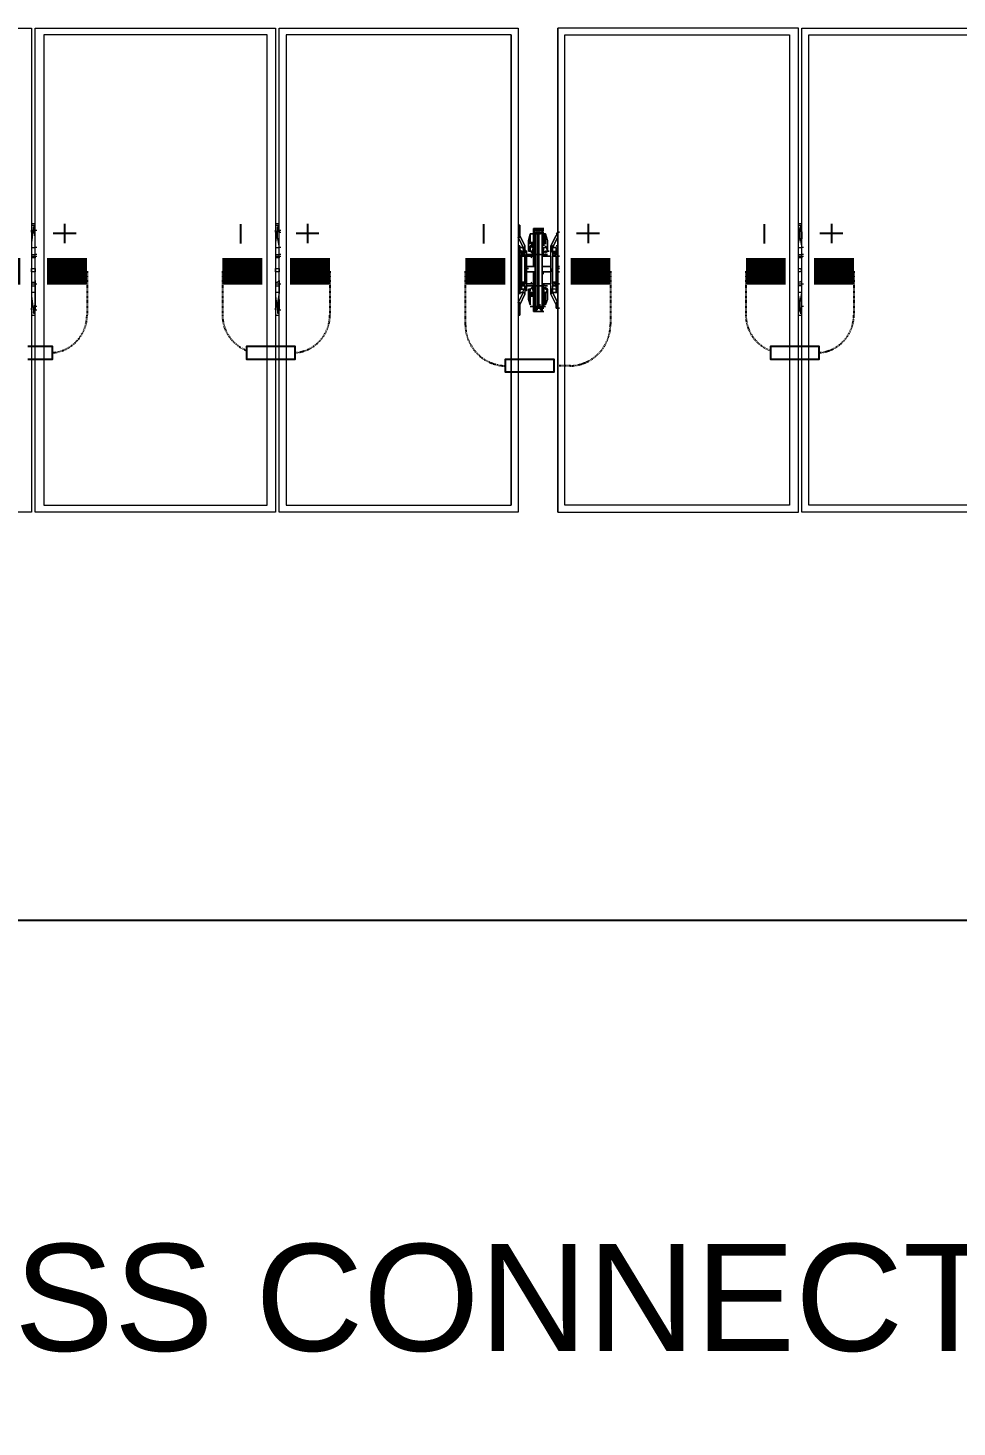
# Model space of a CAD drawing. Header units: feet. Extents: x -13743 to 68376, y -48 to 67763.
# Drawn here: x 5184.1 to 5357.7, y 9190 to 9451.6 of the extents above; entities that cross this region are included whole.
import ezdxf
from ezdxf import colors
from ezdxf.entities.mleader import LeaderData, LeaderLine
from ezdxf.lldxf.tags import DXFTag
from ezdxf.math import Vec2, Vec3

# ---------------------------------------------------------------- set-up
doc = ezdxf.new("R2010")
doc.units = ezdxf.units.FT
doc.header["$MEASUREMENT"] = 0
doc.linetypes.add('HIDDEN', pattern=[0.375, 0.25, -0.125])
for name, color, linetype in [('E-DC HARNESS-NEG', 170, 'DC HARNESS CABLE'), ('E-HARN-COMP', 8, 'Continuous'), ('E-TRNK-CABL-NEG', 6, 'HIDDEN'), ('E-TRUNK-CABLE-POS', 6, 'HIDDEN'), ('G-ANNO-TEXT', 1, 'Continuous'), ('Polarity-Text', 7, 'Continuous')]:
    doc.layers.add(name, color=color, linetype=linetype)
doc.styles.add('NEI-A', font='arial.ttf')
doc.styles.get("Standard").update_dxf_attribs({"font": 'arial.ttf'})
tags = doc.linetypes.add('DC HARNESS CABLE', pattern='A,0.5,-0.2,["DH",Standard,S=0.1,R=0,X=-0.1,Y=-0.05],-0.2', length=0.9).pattern_tags.tags
tags[6] = DXFTag(74, 10)

# ---------------------------------------------------------------- blocks, each defined once
blk = doc.blocks.new('A$C4742fff2')
at = {"lineweight": 5}
for points in [[(14.9311, 0.4666), (15.161, 0.4666), (15.161, 0), (14.9311, 0)], [(15.1644, 0.4666), (15.396, 0.4666), (15.396, 0), (15.1644, 0)], [(15.3877, 0.46), (15.1727, 0.46), (15.1727, 0.0067), (15.3877, 0.0067)], [(15.6294, 0), (15.3994, 0), (15.3994, 0.4666), (15.6294, 0.4666)], [(15.6227, 0.46), (15.406, 0.46), (15.406, 0.0067), (15.6227, 0.0067)], [(15.6677, 0), (15.8994, 0), (15.8994, 0.4666), (15.6677, 0.4666)], [(15.6744, 0.0067), (15.6744, 0.46), (15.891, 0.46), (15.891, 0.0067)], [(15.9027, 0.4666), (16.1327, 0.4666), (16.1327, 0), (15.9027, 0)], [(15.9094, 0.0067), (15.9094, 0.46), (16.126, 0.46), (16.126, 0.0067)], [(15.631, 0.27), (15.631, 0.2683), (15.631, 0.27), (15.631, 0.2767), (15.6294, 0.2767), (15.631, 0.2767)], [(15.6444, 0.2717), (15.6444, 0.2617), (15.646, 0.2617), (15.6444, 0.2617), (15.6444, 0.24), (15.6444, 0.2383), (15.6444, 0.24), (15.6444, 0.2617)], [(15.6494, 0.2717), (15.651, 0.2717), (15.6494, 0.2717), (15.6494, 0.2683), (15.6494, 0.2483), (15.6494, 0.2683), (15.6477, 0.2683), (15.6477, 0.2717)], [(15.6527, 0.2617), (15.6527, 0.2717), (15.6527, 0.27), (15.6544, 0.27), (15.6527, 0.27), (15.6527, 0.2717), (15.651, 0.2717), (15.6527, 0.2717), (15.6544, 0.2717), (15.6527, 0.2717)], [(15.6527, 0.2717), (15.651, 0.2717)], [(15.666, 0.2683), (15.6677, 0.27), (15.6677, 0.2767), (15.6677, 0.27)], [(15.6377, 0.2517), (15.636, 0.2517), (15.636, 0.2533), (15.6344, 0.2533), (15.6344, 0.255), (15.636, 0.255), (15.636, 0.2567), (15.631, 0.2667), (15.636, 0.2567), (15.636, 0.255), (15.6344, 0.255), (15.631, 0.255), (15.631, 0.2533), (15.6327, 0.2517), (15.636, 0.2517), (15.6377, 0.2517), (15.6377, 0.215), (15.636, 0.215), (15.6377, 0.215), (15.6377, 0.2133), (15.636, 0.2133), (15.636, 0.2117), (15.6344, 0.2117), (15.636, 0.2117), (15.636, 0.21), (15.631, 0.2), (15.636, 0.21), (15.636, 0.2117), (15.6344, 0.2117), (15.631, 0.2117), (15.6344, 0.2117), (15.636, 0.2117), (15.6344, 0.2117), (15.6344, 0.2133), (15.636, 0.215), (15.6327, 0.215), (15.6327, 0.2167), (15.631, 0.2167), (15.631, 0.25), (15.6327, 0.25), (15.6327, 0.2517), (15.6327, 0.25), (15.631, 0.25), (15.631, 0.2167), (15.6327, 0.2167), (15.6327, 0.215), (15.636, 0.215), (15.6377, 0.215), (15.6377, 0.2133), (15.636, 0.2133), (15.636, 0.2117), (15.6344, 0.2117), (15.6344, 0.2133), (15.636, 0.215), (15.6377, 0.215), (15.6377, 0.2517), (15.636, 0.2517), (15.6377, 0.2517), (15.636, 0.2533), (15.636, 0.255), (15.636, 0.2567), (15.636, 0.255), (15.636, 0.2533)], [(15.6394, 0.2517), (15.641, 0.2517), (15.6427, 0.25), (15.641, 0.2517), (15.641, 0.2567), (15.6427, 0.2567), (15.6427, 0.255), (15.6444, 0.255), (15.6427, 0.25), (15.641, 0.2517), (15.6427, 0.25), (15.641, 0.2517), (15.6394, 0.2517), (15.6394, 0.2617), (15.641, 0.2683), (15.641, 0.26), (15.6444, 0.26), (15.6444, 0.2683), (15.641, 0.2683), (15.6444, 0.2683), (15.6444, 0.26), (15.641, 0.26), (15.641, 0.2683), (15.6394, 0.2617), (15.6394, 0.2517), (15.641, 0.2517), (15.641, 0.2533), (15.641, 0.2517), (15.6394, 0.2517), (15.6394, 0.2617)], [(15.641, 0.26), (15.641, 0.2583)], [(15.641, 0.2517), (15.6427, 0.2517), (15.6427, 0.25), (15.6444, 0.255), (15.6427, 0.255), (15.6427, 0.2567), (15.641, 0.2567)], [(15.6427, 0.26), (15.6427, 0.2567)], [(15.646, 0.2633), (15.6444, 0.2633)], [(15.6477, 0.2183), (15.6477, 0.2483), (15.646, 0.2483), (15.646, 0.2683), (15.6477, 0.2683), (15.6477, 0.2483), (15.6477, 0.2683), (15.646, 0.2683), (15.646, 0.2483), (15.6477, 0.2483), (15.6477, 0.2183), (15.646, 0.2183), (15.646, 0.2483), (15.646, 0.2183)], [(15.6494, 0.2683), (15.6494, 0.2483), (15.6527, 0.2483), (15.6527, 0.2683)], [(15.6494, 0.2683), (15.6494, 0.2483), (15.6527, 0.2483), (15.6527, 0.2683)], [(15.6544, 0.2633), (15.6527, 0.2633)], [(15.6544, 0.2367), (15.6527, 0.2367), (15.6544, 0.2367), (15.6527, 0.2367), (15.6544, 0.2367), (15.6527, 0.2367), (15.6527, 0.24), (15.6527, 0.2617), (15.6544, 0.2617), (15.6527, 0.2617), (15.6527, 0.24), (15.6527, 0.2367)], [(15.656, 0.2583), (15.656, 0.26), (15.6544, 0.26), (15.6544, 0.2567), (15.6544, 0.26), (15.656, 0.26), (15.656, 0.2683), (15.6544, 0.2683), (15.656, 0.2683), (15.656, 0.26)], [(15.656, 0.2567), (15.6577, 0.2517), (15.656, 0.2517), (15.6544, 0.25), (15.6544, 0.255), (15.656, 0.255)], [(15.656, 0.2567), (15.6577, 0.2517), (15.656, 0.2517), (15.6544, 0.25), (15.6544, 0.255), (15.656, 0.255)], [(15.656, 0.2683), (15.6577, 0.2617), (15.6577, 0.2517), (15.6577, 0.2533), (15.6577, 0.2517), (15.6577, 0.2617)], [(15.6577, 0.2517), (15.6577, 0.2617)], [(15.666, 0.2517), (15.666, 0.25), (15.6677, 0.25), (15.6677, 0.2167), (15.666, 0.2167), (15.666, 0.215), (15.6677, 0.215), (15.6677, 0.2167), (15.6677, 0.215), (15.6677, 0.2133), (15.6677, 0.215), (15.666, 0.215), (15.666, 0.2117), (15.6627, 0.2117), (15.661, 0.2117), (15.661, 0.21), (15.661, 0.2117), (15.661, 0.215), (15.6627, 0.215), (15.661, 0.215), (15.661, 0.2517), (15.6627, 0.2517), (15.661, 0.2517), (15.661, 0.255), (15.6627, 0.255), (15.666, 0.255), (15.6627, 0.255), (15.6627, 0.2567), (15.661, 0.2567), (15.666, 0.2667), (15.661, 0.2567), (15.6627, 0.2567), (15.6627, 0.255), (15.6644, 0.255), (15.6627, 0.255), (15.6627, 0.2517), (15.666, 0.2517), (15.666, 0.25), (15.6677, 0.25), (15.6677, 0.2517), (15.6677, 0.25), (15.6677, 0.2167), (15.666, 0.2167), (15.666, 0.215), (15.6627, 0.215), (15.661, 0.215), (15.661, 0.2517), (15.6627, 0.2517)], [(15.661, 0.255), (15.661, 0.2567), (15.661, 0.255), (15.661, 0.2517), (15.6627, 0.2517), (15.6627, 0.255)], [(15.631, 0.2517), (15.6327, 0.2517), (15.631, 0.2517), (15.6294, 0.2533), (15.631, 0.2517), (15.6327, 0.2517), (15.631, 0.2517), (15.631, 0.25)], [(15.631, 0.2467), (15.6294, 0.2467)], [(15.636, 0.2517), (15.6327, 0.2517), (15.631, 0.2533), (15.631, 0.255), (15.6344, 0.255), (15.6344, 0.2533), (15.636, 0.2533)], [(15.6344, 0.25), (15.6327, 0.25), (15.6327, 0.2483), (15.6327, 0.2467), (15.6344, 0.2467), (15.636, 0.2467), (15.636, 0.2483), (15.636, 0.25)], [(15.6344, 0.25), (15.6327, 0.2483), (15.6344, 0.2467), (15.636, 0.2483)], [(15.6327, 0.2483), (15.6344, 0.25), (15.6344, 0.2483), (15.6327, 0.2483), (15.6344, 0.25), (15.6344, 0.2483), (15.636, 0.2483), (15.6344, 0.2483), (15.636, 0.2483), (15.6344, 0.2483), (15.636, 0.2483), (15.6344, 0.2483), (15.636, 0.2483), (15.6344, 0.2483), (15.636, 0.2483), (15.6344, 0.2483), (15.636, 0.2483), (15.6344, 0.2483), (15.636, 0.2483), (15.6344, 0.2483), (15.636, 0.2483), (15.6344, 0.2483), (15.636, 0.2483), (15.6344, 0.2483), (15.636, 0.2483), (15.636, 0.2467), (15.6344, 0.2467), (15.6327, 0.2467), (15.6327, 0.2483), (15.6344, 0.2483), (15.636, 0.2483), (15.636, 0.2467), (15.6344, 0.2467), (15.6327, 0.2467)], [(15.6344, 0.25), (15.6327, 0.25), (15.6327, 0.2483), (15.6327, 0.2467), (15.6344, 0.2467), (15.636, 0.2467), (15.636, 0.2483), (15.636, 0.25)], [(15.6344, 0.25), (15.6327, 0.2483), (15.6344, 0.2467), (15.636, 0.2483)], [(15.6344, 0.255), (15.636, 0.255)], [(15.6344, 0.255), (15.636, 0.255)], [(15.6377, 0.2483), (15.641, 0.2483), (15.6377, 0.2483), (15.6444, 0.2483), (15.6427, 0.2483), (15.6444, 0.2483), (15.6427, 0.2483), (15.6444, 0.2483), (15.6427, 0.2483), (15.6444, 0.2483)], [(15.6444, 0.2467), (15.6377, 0.2467)], [(15.6427, 0.2517), (15.6427, 0.25), (15.6427, 0.2517), (15.641, 0.2517), (15.6427, 0.25)], [(15.641, 0.2467), (15.6427, 0.245)], [(15.6477, 0.1983), (15.6477, 0.2183), (15.6494, 0.2183), (15.6494, 0.2483), (15.6477, 0.2483), (15.6494, 0.2483), (15.6494, 0.2183), (15.6477, 0.2183), (15.6477, 0.1983), (15.646, 0.1983), (15.646, 0.2183), (15.646, 0.1983)], [(15.6544, 0.2483), (15.6527, 0.2483), (15.6527, 0.2183), (15.6494, 0.2183), (15.6494, 0.2483), (15.651, 0.2483), (15.6494, 0.2483), (15.6494, 0.2183), (15.6527, 0.2183), (15.6527, 0.2483), (15.6544, 0.2483), (15.656, 0.2483), (15.6577, 0.2483), (15.656, 0.2483)], [(15.6544, 0.2483), (15.6527, 0.2483)], [(15.661, 0.2467), (15.6527, 0.2467)], [(15.656, 0.2517), (15.6544, 0.25), (15.6544, 0.2517), (15.6544, 0.25), (15.656, 0.2517), (15.6544, 0.25)], [(15.6594, 0.2517), (15.6577, 0.2517), (15.656, 0.25), (15.6577, 0.2517)], [(15.6644, 0.2483), (15.6644, 0.25), (15.6627, 0.2483), (15.6627, 0.2467), (15.6644, 0.2467), (15.666, 0.2467), (15.666, 0.2483)], [(15.6644, 0.25), (15.6627, 0.2483), (15.6644, 0.2467), (15.666, 0.2483)], [(15.6644, 0.2467), (15.666, 0.2467), (15.666, 0.2483), (15.666, 0.25), (15.6644, 0.25), (15.6627, 0.25), (15.6627, 0.2483), (15.6627, 0.2467)], [(15.6644, 0.25), (15.6627, 0.2483), (15.6644, 0.2467), (15.666, 0.2483)], [(15.6644, 0.2467), (15.666, 0.2467), (15.666, 0.2483), (15.666, 0.25), (15.6644, 0.25), (15.6627, 0.25), (15.6627, 0.2483), (15.6627, 0.2467)], [(15.666, 0.2483), (15.6644, 0.2483)], [(15.666, 0.2483), (15.6644, 0.2483)], [(15.666, 0.2483), (15.6644, 0.2483), (15.666, 0.2483), (15.6644, 0.2483), (15.666, 0.2483), (15.6644, 0.2483), (15.666, 0.2483), (15.6644, 0.2483), (15.666, 0.2483), (15.6644, 0.2483), (15.666, 0.2483), (15.6677, 0.2483)], [(15.6677, 0.2533), (15.6677, 0.2517), (15.666, 0.2517), (15.666, 0.255), (15.666, 0.2517), (15.6677, 0.2517)], [(15.6694, 0.2467), (15.6677, 0.2467)], [(15.1627, 0.235), (15.1644, 0.235), (15.1644, 0.2317), (15.161, 0.2317), (15.161, 0.2333), (15.161, 0.235)], [(15.3977, 0.235), (15.3994, 0.235), (15.3994, 0.2317), (15.396, 0.2317), (15.396, 0.2333), (15.396, 0.235)], [(15.631, 0.2367), (15.6294, 0.2367)], [(15.631, 0.235), (15.6294, 0.235)], [(15.6294, 0.2317), (15.631, 0.2317)], [(15.6294, 0.2317), (15.631, 0.2317)], [(15.646, 0.2367), (15.6377, 0.2367), (15.646, 0.2367), (15.6444, 0.2367), (15.6444, 0.24), (15.6444, 0.2367), (15.646, 0.2367), (15.6444, 0.2367)], [(15.6377, 0.2317), (15.6377, 0.235), (15.6394, 0.235), (15.6377, 0.235)], [(15.6394, 0.2317), (15.6377, 0.2317), (15.646, 0.2317), (15.6377, 0.2317)], [(15.646, 0.2367), (15.6444, 0.2367), (15.6444, 0.24), (15.6444, 0.2367)], [(15.6444, 0.23), (15.646, 0.23), (15.6444, 0.23), (15.6444, 0.2317)], [(15.6444, 0.2267), (15.6444, 0.23)], [(15.6527, 0.24), (15.6527, 0.2383), (15.6527, 0.24), (15.6527, 0.2367), (15.661, 0.2367), (15.6527, 0.2367)], [(15.6527, 0.2317), (15.661, 0.2317), (15.661, 0.235), (15.661, 0.2317), (15.6527, 0.2317), (15.6527, 0.23), (15.6544, 0.23), (15.6527, 0.23), (15.6527, 0.2267), (15.6527, 0.23)], [(15.6527, 0.2317), (15.6527, 0.23), (15.6544, 0.23), (15.6527, 0.23)], [(15.6544, 0.23), (15.6527, 0.23), (15.6527, 0.2267), (15.6527, 0.23)], [(15.6694, 0.2367), (15.6677, 0.2367)], [(15.6694, 0.235), (15.6677, 0.235)], [(15.6694, 0.2317), (15.6677, 0.2317)], [(15.6694, 0.2317), (15.6677, 0.2317)], [(15.901, 0.235), (15.9027, 0.2333), (15.901, 0.2317), (15.8994, 0.2317), (15.8994, 0.2333), (15.8994, 0.235)], [(15.6294, 0.22), (15.631, 0.22)], [(15.631, 0.2167), (15.631, 0.215)], [(15.6344, 0.22), (15.6344, 0.2217), (15.6327, 0.22), (15.6344, 0.22), (15.636, 0.22), (15.6344, 0.22), (15.636, 0.22), (15.6344, 0.22), (15.636, 0.22), (15.6344, 0.22), (15.636, 0.22)], [(15.6344, 0.2217), (15.6327, 0.22), (15.6344, 0.2183), (15.636, 0.22)], [(15.6344, 0.2217), (15.6327, 0.2217), (15.6327, 0.22), (15.6327, 0.2183), (15.6344, 0.2183), (15.636, 0.2183), (15.636, 0.22), (15.636, 0.2217)], [(15.6344, 0.2217), (15.6327, 0.22), (15.6344, 0.2183), (15.636, 0.22)], [(15.6344, 0.2217), (15.6327, 0.2217), (15.6327, 0.22), (15.6327, 0.2183), (15.6344, 0.2183), (15.636, 0.2183), (15.636, 0.22), (15.636, 0.2217)], [(15.636, 0.22), (15.6344, 0.22)], [(15.636, 0.22), (15.6344, 0.22)], [(15.641, 0.22), (15.6377, 0.22), (15.6444, 0.22), (15.6377, 0.22), (15.641, 0.22), (15.6427, 0.2217)], [(15.6427, 0.2183), (15.6444, 0.2183), (15.6427, 0.2183), (15.6444, 0.2183), (15.6377, 0.2183), (15.6444, 0.2183)], [(15.6394, 0.215), (15.641, 0.215), (15.6427, 0.2167), (15.641, 0.215), (15.6427, 0.2167), (15.6427, 0.215), (15.6427, 0.2167), (15.641, 0.215), (15.6427, 0.2167), (15.641, 0.215), (15.6394, 0.215), (15.6394, 0.205)], [(15.641, 0.21), (15.641, 0.215), (15.6427, 0.2167), (15.6444, 0.2117), (15.641, 0.2117), (15.641, 0.21), (15.641, 0.215), (15.6427, 0.2167), (15.6444, 0.2117), (15.641, 0.2117), (15.641, 0.21), (15.641, 0.2083)], [(15.6444, 0.2183), (15.6427, 0.2183)], [(15.6444, 0.2267), (15.6444, 0.2283), (15.6444, 0.2267), (15.6444, 0.205), (15.646, 0.205), (15.6444, 0.205)], [(15.6527, 0.2183), (15.6527, 0.1983), (15.6494, 0.1983), (15.6494, 0.2183), (15.651, 0.2183), (15.6494, 0.2183), (15.6494, 0.2), (15.6494, 0.2183), (15.6494, 0.1983), (15.6527, 0.1983), (15.6527, 0.2183), (15.6544, 0.2183), (15.656, 0.2183), (15.6544, 0.2183), (15.6544, 0.22), (15.6527, 0.22), (15.661, 0.22), (15.6527, 0.22), (15.6544, 0.22), (15.6544, 0.2183)], [(15.6527, 0.2267), (15.6527, 0.205), (15.6544, 0.205), (15.6527, 0.205), (15.6527, 0.1967), (15.6527, 0.205), (15.6527, 0.2267), (15.6527, 0.2283)], [(15.6527, 0.2183), (15.6544, 0.2183)], [(15.6544, 0.2167), (15.656, 0.215), (15.6544, 0.2167), (15.6544, 0.215), (15.6544, 0.2167), (15.6544, 0.2117)], [(15.6577, 0.2183), (15.656, 0.2183)], [(15.656, 0.2167), (15.6577, 0.215), (15.6577, 0.205), (15.6577, 0.215), (15.656, 0.2167), (15.6577, 0.215)], [(15.6644, 0.2217), (15.6627, 0.22), (15.6644, 0.2183), (15.666, 0.22)], [(15.6644, 0.2183), (15.666, 0.2183), (15.666, 0.22), (15.666, 0.2217), (15.6644, 0.2217), (15.6627, 0.2217), (15.6627, 0.22), (15.6627, 0.2183)], [(15.6644, 0.2217), (15.6627, 0.22), (15.6644, 0.2183), (15.666, 0.22)], [(15.6644, 0.2183), (15.666, 0.2183), (15.666, 0.22), (15.666, 0.2217), (15.6644, 0.2217), (15.6627, 0.2217), (15.6627, 0.22), (15.6627, 0.2183)], [(15.666, 0.22), (15.6644, 0.22)], [(15.666, 0.22), (15.6644, 0.22)], [(15.6694, 0.22), (15.6677, 0.22)], [(15.6294, 0.2133), (15.631, 0.215), (15.6327, 0.215), (15.631, 0.2133), (15.631, 0.2117), (15.631, 0.2133), (15.6327, 0.215), (15.631, 0.215)], [(15.636, 0.2117), (15.636, 0.21)], [(15.641, 0.2), (15.641, 0.2083), (15.6444, 0.2083), (15.6444, 0.1983), (15.641, 0.1983), (15.6444, 0.1983), (15.6444, 0.2083), (15.641, 0.2083), (15.641, 0.2), (15.6394, 0.205), (15.6394, 0.215), (15.641, 0.215), (15.641, 0.2133), (15.641, 0.215), (15.6394, 0.215), (15.6394, 0.205)], [(15.6427, 0.2117), (15.6427, 0.2083)], [(15.651, 0.1967), (15.651, 0.195), (15.6527, 0.195), (15.6527, 0.1983), (15.6544, 0.1983), (15.6527, 0.1983), (15.6527, 0.195), (15.6527, 0.1967), (15.6527, 0.195), (15.6527, 0.1967), (15.6527, 0.195), (15.6527, 0.1933), (15.6527, 0.195), (15.651, 0.195), (15.651, 0.1967), (15.6494, 0.1967), (15.6477, 0.1967), (15.646, 0.1967), (15.6444, 0.1967), (15.6444, 0.195), (15.6444, 0.1967), (15.6444, 0.205), (15.6444, 0.1967), (15.6444, 0.195), (15.646, 0.1967), (15.646, 0.1983), (15.6444, 0.1983), (15.646, 0.1983), (15.646, 0.1967), (15.6444, 0.195), (15.6444, 0.1967), (15.646, 0.1967), (15.6477, 0.1967), (15.6494, 0.1967)], [(15.6444, 0.2033), (15.646, 0.2033)], [(15.6544, 0.2033), (15.6527, 0.2033)], [(15.656, 0.2), (15.6577, 0.205), (15.6577, 0.215), (15.6577, 0.2133), (15.6577, 0.215), (15.6577, 0.205), (15.656, 0.2), (15.656, 0.2083), (15.6544, 0.2083), (15.6544, 0.1983), (15.656, 0.1983), (15.6544, 0.1983), (15.6544, 0.2083), (15.656, 0.2083)], [(15.656, 0.21), (15.656, 0.2083), (15.656, 0.21), (15.656, 0.2117), (15.6544, 0.2117), (15.6544, 0.2083), (15.6544, 0.2117), (15.656, 0.2117)], [(15.6644, 0.2117), (15.6627, 0.2117), (15.661, 0.21), (15.666, 0.2), (15.661, 0.21), (15.6627, 0.2117), (15.666, 0.2117), (15.666, 0.215), (15.6627, 0.215), (15.6627, 0.2117)], [(15.6627, 0.2117), (15.6627, 0.215), (15.661, 0.215), (15.661, 0.2117)], [(15.6294, 0.19), (15.631, 0.19), (15.631, 0.1967), (15.631, 0.1983), (15.631, 0.1967), (15.631, 0.19)], [(15.6444, 0.195), (15.646, 0.195), (15.6444, 0.195), (15.6444, 0.1933)], [(15.646, 0.195), (15.6477, 0.195), (15.6477, 0.1967)], [(15.646, 0.195), (15.6477, 0.1967), (15.6494, 0.1967), (15.6477, 0.1967), (15.646, 0.1967), (15.646, 0.195), (15.6477, 0.195)], [(15.6544, 0.1933), (15.6527, 0.1933), (15.6527, 0.195), (15.6527, 0.1933), (15.6544, 0.1933), (15.6527, 0.1933), (15.646, 0.1933), (15.6527, 0.1933)], [(15.6494, 0.2), (15.6477, 0.2), (15.6494, 0.2), (15.6494, 0.1967), (15.6477, 0.1967), (15.6477, 0.1983), (15.6477, 0.1967), (15.6494, 0.1967), (15.6494, 0.2), (15.651, 0.2)], [(15.6494, 0.1967), (15.6477, 0.1967)], [(15.651, 0.1967), (15.651, 0.195)], [(15.6544, 0.1967), (15.6527, 0.1967)], [(15.6677, 0.1967), (15.666, 0.1967), (15.666, 0.1983), (15.666, 0.1967), (15.6677, 0.1967), (15.6677, 0.19)]]:
    blk.add_lwpolyline(points, close=True, dxfattribs=at)
for points in [[(15.6227, 0.46), (15.6227, 0.0067)], [(15.6294, 0.4666), (15.6294, 0)], [(15.6677, 0), (15.6677, 0.4666)], [(15.6744, 0.0067), (15.6744, 0.46)], [(15.161, 0.2783), (15.1644, 0.2783)], [(15.1644, 0.27), (15.1644, 0.2717), (15.1644, 0.2733), (15.1627, 0.2733), (15.1627, 0.275), (15.1644, 0.275)], [(15.166, 0.255), (15.1644, 0.255), (15.1644, 0.265), (15.1627, 0.275)], [(15.1627, 0.2733), (15.1627, 0.27)], [(15.396, 0.2783), (15.3994, 0.2783)], [(15.401, 0.255), (15.3994, 0.255), (15.3994, 0.2567), (15.3977, 0.265), (15.3977, 0.275), (15.3977, 0.2733), (15.3994, 0.2717), (15.3994, 0.27)], [(15.3977, 0.2733), (15.3977, 0.27)], [(15.6444, 0.2733), (15.6444, 0.2717), (15.646, 0.27), (15.646, 0.2683), (15.646, 0.27), (15.6444, 0.2717), (15.646, 0.2717), (15.6477, 0.2717), (15.646, 0.2717), (15.6444, 0.2717), (15.6444, 0.27), (15.646, 0.27), (15.6477, 0.27), (15.6494, 0.27), (15.651, 0.27), (15.6494, 0.27), (15.651, 0.27), (15.6494, 0.27), (15.6477, 0.27), (15.646, 0.27), (15.6444, 0.27), (15.6444, 0.2717), (15.6444, 0.2733), (15.646, 0.2733), (15.651, 0.2733), (15.6527, 0.2733), (15.651, 0.2717), (15.6527, 0.2717), (15.651, 0.2717), (15.6494, 0.2717), (15.6494, 0.2683), (15.651, 0.2683), (15.6494, 0.2683), (15.6494, 0.27), (15.6477, 0.27), (15.6494, 0.27), (15.651, 0.27), (15.6494, 0.27), (15.6494, 0.2683), (15.6477, 0.2683), (15.6477, 0.2717), (15.646, 0.2717), (15.6477, 0.2717), (15.6494, 0.2717), (15.651, 0.2717), (15.6527, 0.2733), (15.6544, 0.2733), (15.6527, 0.2733), (15.6544, 0.2733)], [(15.6544, 0.2733), (15.6527, 0.2733), (15.6527, 0.2717), (15.6527, 0.2733), (15.6527, 0.2683), (15.6544, 0.2683), (15.6544, 0.26), (15.6544, 0.2683), (15.6527, 0.2683), (15.6527, 0.2733), (15.651, 0.2733), (15.646, 0.2733), (15.6444, 0.2733), (15.646, 0.2733), (15.6444, 0.2733), (15.6444, 0.2717), (15.646, 0.2717), (15.6444, 0.2733), (15.646, 0.2733), (15.6444, 0.2733), (15.646, 0.2717), (15.6477, 0.2717), (15.646, 0.2717), (15.6477, 0.2717), (15.646, 0.2717), (15.6444, 0.2717), (15.6444, 0.2733)], [(15.646, 0.2717), (15.646, 0.2717)], [(15.646, 0.2717), (15.646, 0.2717)], [(15.651, 0.2717), (15.6527, 0.2717)], [(15.651, 0.2717), (15.6527, 0.2717)], [(15.666, 0.27), (15.666, 0.27)], [(15.666, 0.27), (15.666, 0.27)], [(15.8994, 0.2783), (15.9027, 0.2783)], [(15.8994, 0.2733), (15.8994, 0.27)], [(15.9044, 0.255), (15.9027, 0.255), (15.9027, 0.2567), (15.901, 0.265), (15.901, 0.275), (15.9027, 0.275), (15.901, 0.275), (15.901, 0.2717), (15.9027, 0.27)], [(15.631, 0.2667), (15.631, 0.2667)], [(15.631, 0.2667), (15.631, 0.2667)], [(15.641, 0.2617), (15.641, 0.2617)], [(15.641, 0.2617), (15.641, 0.2617)], [(15.6427, 0.2683), (15.6427, 0.2683)], [(15.6427, 0.2683), (15.6427, 0.2683)], [(15.656, 0.2617), (15.656, 0.2617)], [(15.656, 0.2617), (15.656, 0.2617)], [(15.666, 0.2667), (15.666, 0.2667)], [(15.666, 0.2667), (15.666, 0.2667)], [(15.161, 0.2483), (15.1644, 0.2483)], [(15.161, 0.2467), (15.1644, 0.2467), (15.166, 0.2467)], [(15.1644, 0.2467), (15.1644, 0.245), (15.161, 0.245)], [(15.166, 0.2483), (15.1644, 0.2483), (15.1644, 0.255)], [(15.396, 0.2483), (15.3994, 0.2483)], [(15.396, 0.2467), (15.3994, 0.2467), (15.401, 0.2467)], [(15.3994, 0.2467), (15.3994, 0.245), (15.396, 0.245)], [(15.401, 0.2483), (15.3994, 0.2483), (15.3994, 0.255)], [(15.6344, 0.2517), (15.6344, 0.2517)], [(15.6344, 0.2517), (15.6344, 0.2517)], [(15.6527, 0.2483), (15.6544, 0.2483)], [(15.6527, 0.2483), (15.6544, 0.2483)], [(15.661, 0.2517), (15.661, 0.2517)], [(15.661, 0.2517), (15.661, 0.2517)], [(15.6627, 0.2517), (15.6627, 0.2517)], [(15.6627, 0.2517), (15.6627, 0.2517)], [(15.6627, 0.2483), (15.6644, 0.25), (15.6644, 0.2483)], [(15.6627, 0.2483), (15.6627, 0.2467)], [(15.6644, 0.2467), (15.6627, 0.2467)], [(15.6644, 0.2483), (15.666, 0.2483)], [(15.6644, 0.2483), (15.666, 0.2483)], [(15.6644, 0.2483), (15.666, 0.2483)], [(15.6644, 0.2483), (15.666, 0.2483)], [(15.6644, 0.2467), (15.666, 0.2467), (15.666, 0.2483), (15.6644, 0.2483)], [(15.8994, 0.2483), (15.9027, 0.2483)], [(15.8994, 0.2467), (15.9027, 0.2467), (15.9044, 0.2467)], [(15.9027, 0.2467), (15.9027, 0.245), (15.8994, 0.245)], [(15.9044, 0.2483), (15.9027, 0.2483), (15.9027, 0.255)], [(15.6444, 0.2367), (15.646, 0.2367)], [(15.6444, 0.2367), (15.646, 0.2367)], [(15.6444, 0.23), (15.6444, 0.2317)], [(15.6444, 0.2317), (15.6444, 0.23)], [(15.6444, 0.23), (15.6444, 0.2267)], [(15.6444, 0.23), (15.6444, 0.2267)], [(15.6444, 0.23), (15.646, 0.23)], [(15.6444, 0.23), (15.646, 0.23)], [(15.6527, 0.2367), (15.6544, 0.2367)], [(15.6527, 0.2367), (15.6544, 0.2367)], [(15.6527, 0.2367), (15.6544, 0.2367)], [(15.6527, 0.2367), (15.6544, 0.2367)], [(15.161, 0.2233), (15.161, 0.2217), (15.1644, 0.2217), (15.1644, 0.2233), (15.1644, 0.22), (15.1644, 0.2183)], [(15.161, 0.22), (15.1644, 0.22), (15.166, 0.22)], [(15.161, 0.2183), (15.1644, 0.2183), (15.1644, 0.2117), (15.1644, 0.2017), (15.1627, 0.195), (15.1627, 0.1933), (15.1644, 0.1933)], [(15.396, 0.2233), (15.396, 0.2217), (15.3977, 0.2217), (15.3994, 0.2233), (15.3994, 0.22), (15.3994, 0.2183)], [(15.396, 0.22), (15.3994, 0.22), (15.401, 0.22)], [(15.396, 0.2183), (15.3994, 0.2183), (15.3994, 0.2117), (15.3977, 0.2017), (15.3977, 0.1933), (15.3994, 0.1933)], [(15.6327, 0.22), (15.6344, 0.2217), (15.6344, 0.22)], [(15.6327, 0.2183), (15.6327, 0.22)], [(15.6327, 0.2183), (15.6327, 0.22)], [(15.6327, 0.22), (15.6344, 0.22)], [(15.6344, 0.2183), (15.6327, 0.2183)], [(15.6344, 0.2183), (15.6327, 0.2183)], [(15.6344, 0.22), (15.636, 0.22)], [(15.6344, 0.22), (15.636, 0.22)], [(15.6344, 0.22), (15.636, 0.22)], [(15.6344, 0.22), (15.636, 0.22), (15.6344, 0.22)], [(15.6344, 0.2183), (15.636, 0.2183), (15.636, 0.22)], [(15.6344, 0.22), (15.636, 0.22), (15.6344, 0.22)], [(15.6344, 0.2183), (15.636, 0.2183), (15.636, 0.22)], [(15.6344, 0.22), (15.636, 0.22)], [(15.6544, 0.2167), (15.656, 0.2167), (15.656, 0.215), (15.6577, 0.215)], [(15.6544, 0.2167), (15.656, 0.2167), (15.656, 0.215), (15.6577, 0.215)], [(15.6644, 0.22), (15.6644, 0.2217), (15.6627, 0.22)], [(15.6644, 0.22), (15.6644, 0.2217), (15.6627, 0.22)], [(15.6627, 0.22), (15.6627, 0.2183), (15.6644, 0.2183)], [(15.6627, 0.22), (15.6627, 0.2183), (15.6644, 0.2183)], [(15.6644, 0.22), (15.666, 0.22)], [(15.6644, 0.22), (15.666, 0.22)], [(15.6644, 0.22), (15.666, 0.22)], [(15.6644, 0.22), (15.666, 0.22)], [(15.666, 0.22), (15.6644, 0.22)], [(15.666, 0.22), (15.666, 0.2183), (15.6644, 0.2183)], [(15.6644, 0.22), (15.666, 0.22)], [(15.6644, 0.22), (15.666, 0.22)], [(15.6644, 0.22), (15.666, 0.22)], [(15.6644, 0.22), (15.666, 0.22)], [(15.6644, 0.22), (15.666, 0.22)], [(15.6644, 0.22), (15.666, 0.22)], [(15.6644, 0.22), (15.666, 0.22)], [(15.6644, 0.22), (15.666, 0.22)], [(15.6644, 0.22), (15.666, 0.22)], [(15.666, 0.22), (15.6644, 0.22)], [(15.666, 0.22), (15.666, 0.2183), (15.6644, 0.2183)], [(15.6644, 0.22), (15.666, 0.22)], [(15.901, 0.1933), (15.901, 0.2017), (15.9027, 0.2117), (15.9027, 0.2183), (15.9027, 0.22), (15.9027, 0.2233), (15.901, 0.2217), (15.8994, 0.2217), (15.8994, 0.2233)], [(15.8994, 0.22), (15.9027, 0.22), (15.9044, 0.22)], [(15.9027, 0.2183), (15.8994, 0.2183)], [(15.6344, 0.215), (15.6344, 0.215)], [(15.6344, 0.215), (15.6344, 0.215)], [(15.636, 0.215), (15.636, 0.215)], [(15.636, 0.215), (15.636, 0.215)], [(15.641, 0.205), (15.641, 0.205)], [(15.641, 0.205), (15.641, 0.205)], [(15.656, 0.21), (15.6577, 0.215)], [(15.656, 0.21), (15.6577, 0.215)], [(15.656, 0.205), (15.656, 0.205)], [(15.656, 0.205), (15.656, 0.205)], [(15.661, 0.215), (15.661, 0.215)], [(15.661, 0.215), (15.661, 0.215)], [(15.6627, 0.215), (15.6627, 0.215)], [(15.6627, 0.215), (15.6627, 0.215)], [(15.161, 0.19), (15.1644, 0.19)], [(15.1627, 0.1917), (15.1627, 0.1933), (15.1644, 0.1933), (15.1644, 0.195), (15.1644, 0.1983)], [(15.1627, 0.1967), (15.1627, 0.1933), (15.1627, 0.1917), (15.1644, 0.1917)], [(15.396, 0.19), (15.3994, 0.19)], [(15.3994, 0.1983), (15.3994, 0.195), (15.3977, 0.1933), (15.3977, 0.1917), (15.3994, 0.1917)], [(15.3977, 0.1967), (15.3977, 0.1933), (15.3977, 0.1917)], [(15.631, 0.2), (15.631, 0.2)], [(15.631, 0.2), (15.631, 0.2)], [(15.6427, 0.2), (15.6427, 0.2)], [(15.6427, 0.2), (15.6427, 0.2)], [(15.646, 0.195), (15.6444, 0.195)], [(15.6444, 0.195), (15.6444, 0.1933)], [(15.6444, 0.195), (15.6444, 0.1933)], [(15.6444, 0.195), (15.6444, 0.1933)], [(15.646, 0.195), (15.6444, 0.195)], [(15.6444, 0.1933), (15.6444, 0.195)], [(15.6444, 0.1933), (15.646, 0.1933)], [(15.6444, 0.1933), (15.646, 0.1933)], [(15.6444, 0.1933), (15.646, 0.1933)], [(15.6444, 0.1933), (15.646, 0.1933)], [(15.6477, 0.1967), (15.6477, 0.195), (15.646, 0.195)], [(15.6477, 0.1967), (15.646, 0.1967), (15.646, 0.195)], [(15.646, 0.195), (15.6477, 0.195)], [(15.646, 0.195), (15.6477, 0.195)], [(15.6494, 0.1983), (15.6494, 0.1967), (15.651, 0.1967)], [(15.6494, 0.1983), (15.651, 0.1983)], [(15.6494, 0.1983), (15.6494, 0.1967), (15.651, 0.1967)], [(15.6494, 0.1983), (15.651, 0.1983)], [(15.651, 0.1967), (15.6494, 0.1967), (15.651, 0.1967)], [(15.651, 0.1967), (15.6494, 0.1967), (15.651, 0.1967)], [(15.651, 0.195), (15.651, 0.1967)], [(15.651, 0.195), (15.651, 0.1967)], [(15.651, 0.195), (15.6527, 0.195), (15.651, 0.195)], [(15.651, 0.195), (15.6527, 0.195), (15.651, 0.195)], [(15.6527, 0.1967), (15.6544, 0.1967)], [(15.6527, 0.1967), (15.6544, 0.1967)], [(15.6527, 0.1933), (15.6527, 0.195)], [(15.6527, 0.1933), (15.6527, 0.195)], [(15.666, 0.2), (15.666, 0.2)], [(15.666, 0.2), (15.666, 0.2)], [(15.666, 0.1967), (15.666, 0.1967)], [(15.666, 0.1967), (15.666, 0.1967)], [(15.8994, 0.1967), (15.8994, 0.1933)], [(15.8994, 0.19), (15.9027, 0.19)], [(15.9027, 0.1983), (15.901, 0.195), (15.901, 0.1917), (15.9027, 0.1917)], [(15.9027, 0.1933), (15.901, 0.1933), (15.901, 0.1917)]]:
    blk.add_lwpolyline(points, dxfattribs=at)
at = {"color": 8, "lineweight": 5, "true_color": 0x808080}
for points in [[(15.161, 0.2767), (15.1644, 0.2767)], [(15.1644, 0.2733), (15.1644, 0.275), (15.1627, 0.275), (15.161, 0.26)], [(15.161, 0.2717), (15.161, 0.27), (15.161, 0.2717), (15.1627, 0.2717)], [(15.1627, 0.2733), (15.1627, 0.2733)], [(15.1644, 0.2633), (15.1644, 0.2717), (15.166, 0.2717)], [(15.1644, 0.2667), (15.1644, 0.27)], [(15.396, 0.2767), (15.3994, 0.2767)], [(15.3994, 0.2733), (15.3994, 0.275), (15.3977, 0.275), (15.396, 0.26)], [(15.3977, 0.2733), (15.3977, 0.2733)], [(15.3994, 0.2633), (15.3994, 0.2717), (15.401, 0.2717)], [(15.3994, 0.2667), (15.3994, 0.27), (15.401, 0.27)], [(15.6294, 0.27), (15.631, 0.27), (15.6294, 0.27)], [(15.6294, 0.27), (15.631, 0.27), (15.6294, 0.27)], [(15.6444, 0.2733), (15.6444, 0.2733)], [(15.6444, 0.2733), (15.6444, 0.2733)], [(15.6527, 0.2733), (15.6527, 0.2733)], [(15.6527, 0.2733), (15.6527, 0.2733)], [(15.8994, 0.2767), (15.9027, 0.2767)], [(15.9027, 0.2733), (15.9027, 0.275), (15.901, 0.275), (15.8994, 0.26)], [(15.8994, 0.2733), (15.8994, 0.2733)], [(15.9027, 0.2717), (15.901, 0.2717), (15.8994, 0.2717), (15.8994, 0.27), (15.8994, 0.2717)], [(15.901, 0.2717), (15.9027, 0.27), (15.9027, 0.2633)], [(15.9027, 0.2667), (15.9027, 0.27)], [(15.161, 0.255), (15.1644, 0.255)], [(15.396, 0.255), (15.3994, 0.255)], [(15.8994, 0.255), (15.9027, 0.255)], [(15.6444, 0.23), (15.646, 0.23)], [(15.6444, 0.23), (15.646, 0.23)], [(15.6527, 0.23), (15.6544, 0.23)], [(15.6527, 0.23), (15.6544, 0.23)], [(15.1644, 0.2117), (15.161, 0.2117)], [(15.161, 0.2083), (15.1627, 0.1933)], [(15.1644, 0.205), (15.1644, 0.195), (15.166, 0.195)], [(15.3994, 0.2117), (15.396, 0.2117)], [(15.396, 0.2083), (15.3977, 0.1933)], [(15.3994, 0.205), (15.3994, 0.195), (15.401, 0.195)], [(15.9027, 0.2117), (15.8994, 0.2117)], [(15.8994, 0.2083), (15.901, 0.1933)], [(15.9027, 0.195), (15.901, 0.195), (15.9027, 0.1967), (15.9027, 0.205)], [(15.161, 0.1983), (15.161, 0.195), (15.161, 0.1967)], [(15.161, 0.19), (15.1644, 0.19)], [(15.1627, 0.1917), (15.1644, 0.1917), (15.1644, 0.1933)], [(15.1627, 0.1933), (15.1627, 0.1933)], [(15.166, 0.1983), (15.1644, 0.1983), (15.1644, 0.2)], [(15.396, 0.1983), (15.396, 0.195), (15.396, 0.1967)], [(15.396, 0.19), (15.3994, 0.19)], [(15.3977, 0.1917), (15.3994, 0.1917), (15.3994, 0.1933)], [(15.3977, 0.1933), (15.3977, 0.1933)], [(15.3994, 0.1983), (15.3994, 0.2)], [(15.631, 0.1967), (15.6294, 0.1967), (15.631, 0.1967)], [(15.631, 0.1967), (15.6294, 0.1967), (15.631, 0.1967)], [(15.6444, 0.195), (15.6444, 0.195)], [(15.6444, 0.195), (15.6444, 0.195)], [(15.646, 0.1967), (15.6477, 0.1967)], [(15.646, 0.1967), (15.6477, 0.1967)], [(15.646, 0.1967), (15.6477, 0.1967)], [(15.646, 0.1967), (15.6477, 0.1967)], [(15.6477, 0.1967), (15.6494, 0.1967)], [(15.6477, 0.1967), (15.6494, 0.1967)], [(15.6527, 0.195), (15.6527, 0.195)], [(15.6527, 0.195), (15.6527, 0.195)], [(15.8994, 0.1983), (15.8994, 0.195), (15.8994, 0.1967)], [(15.8994, 0.1933), (15.8994, 0.1933)], [(15.8994, 0.19), (15.9027, 0.19)], [(15.901, 0.1917), (15.9027, 0.1917), (15.9027, 0.1933)], [(15.9044, 0.1983), (15.9027, 0.1983), (15.9027, 0.2)]]:
    blk.add_lwpolyline(points, dxfattribs=at)
for points in [[(15.396, 0.2717), (15.396, 0.27)], [(15.6444, 0.2617), (15.6444, 0.27)], [(15.6477, 0.2733), (15.646, 0.2733)], [(15.651, 0.27), (15.6494, 0.27), (15.6477, 0.27), (15.646, 0.27), (15.6477, 0.27), (15.646, 0.27), (15.6477, 0.27), (15.646, 0.27), (15.6477, 0.27), (15.6494, 0.27), (15.651, 0.27), (15.6527, 0.27), (15.651, 0.27), (15.6527, 0.27), (15.6527, 0.2617), (15.6527, 0.27), (15.651, 0.27), (15.6527, 0.27)], [(15.6494, 0.2717), (15.6477, 0.2717)], [(15.6527, 0.2717), (15.651, 0.2717)], [(15.6544, 0.2733), (15.6527, 0.2733)], [(15.6694, 0.27), (15.6677, 0.27)], [(15.6294, 0.2667), (15.631, 0.2667), (15.631, 0.2683), (15.631, 0.2667)], [(15.6344, 0.255), (15.6294, 0.265), (15.631, 0.265), (15.631, 0.2667), (15.631, 0.265), (15.6294, 0.265)], [(15.631, 0.2567), (15.631, 0.255), (15.631, 0.2567), (15.6294, 0.2567)], [(15.646, 0.2383), (15.6444, 0.2383), (15.6444, 0.2633), (15.6444, 0.2383)], [(15.646, 0.26), (15.6444, 0.26)], [(15.6544, 0.2367), (15.6527, 0.2367), (15.6527, 0.2383), (15.6527, 0.2633), (15.6527, 0.2383), (15.6527, 0.2367), (15.6544, 0.2367), (15.6527, 0.2367)], [(15.6527, 0.26), (15.6544, 0.26)], [(15.6677, 0.265), (15.6677, 0.2667), (15.666, 0.2667), (15.6677, 0.2667), (15.6677, 0.265), (15.6627, 0.255)], [(15.6677, 0.2667), (15.6677, 0.2683), (15.666, 0.2683), (15.6677, 0.2683)], [(15.6677, 0.2567), (15.666, 0.2567), (15.6677, 0.2567), (15.6677, 0.255)], [(15.6344, 0.25), (15.6327, 0.25)], [(15.6327, 0.2467), (15.6327, 0.22)], [(15.636, 0.25), (15.636, 0.2517)], [(15.636, 0.22), (15.636, 0.2467)], [(15.6427, 0.25), (15.6444, 0.25)], [(15.646, 0.255), (15.6444, 0.255)], [(15.6544, 0.255), (15.6527, 0.255)], [(15.6527, 0.25), (15.6544, 0.25)], [(15.6627, 0.2517), (15.6627, 0.25)], [(15.6627, 0.2467), (15.6627, 0.22)], [(15.6677, 0.25), (15.666, 0.25)], [(15.666, 0.22), (15.666, 0.2467)], [(15.646, 0.2367), (15.6444, 0.2367), (15.6444, 0.2383), (15.6444, 0.2367), (15.646, 0.2367), (15.6444, 0.2367)], [(15.646, 0.2367), (15.6444, 0.2367)], [(15.6444, 0.2283), (15.6444, 0.2317)], [(15.646, 0.23), (15.6444, 0.23)], [(15.646, 0.23), (15.6444, 0.23)], [(15.6544, 0.2367), (15.6527, 0.2367)], [(15.6527, 0.2317), (15.6527, 0.2283), (15.6527, 0.2033), (15.6527, 0.2283)], [(15.6544, 0.23), (15.6527, 0.23)], [(15.6544, 0.23), (15.6527, 0.23)], [(15.6327, 0.2183), (15.6327, 0.2167)], [(15.636, 0.215), (15.636, 0.2183)], [(15.6444, 0.2167), (15.6427, 0.2167)], [(15.646, 0.2283), (15.6444, 0.2283), (15.6444, 0.2033), (15.6444, 0.2283)], [(15.6544, 0.2167), (15.6527, 0.2167)], [(15.6627, 0.2183), (15.6627, 0.215)], [(15.666, 0.2167), (15.666, 0.2183)], [(15.6294, 0.2017), (15.631, 0.2017), (15.631, 0.2), (15.631, 0.2017), (15.6294, 0.2017), (15.6344, 0.2117)], [(15.6294, 0.2117), (15.631, 0.2117), (15.631, 0.21), (15.631, 0.2117)], [(15.646, 0.2117), (15.6444, 0.2117)], [(15.646, 0.2083), (15.6444, 0.2083)], [(15.6444, 0.1967), (15.6444, 0.205)], [(15.6527, 0.205), (15.6527, 0.1967), (15.651, 0.1967), (15.6527, 0.1967), (15.651, 0.1967), (15.6527, 0.1967)], [(15.6527, 0.2117), (15.6544, 0.2117)], [(15.6544, 0.2083), (15.6527, 0.2083)], [(15.6627, 0.2117), (15.6677, 0.2017), (15.666, 0.2017), (15.666, 0.2), (15.666, 0.2017), (15.6677, 0.2017)], [(15.666, 0.2117), (15.6677, 0.2117), (15.6677, 0.21), (15.6677, 0.2117)], [(15.6294, 0.2), (15.631, 0.2), (15.631, 0.1983), (15.631, 0.2)], [(15.6477, 0.1967), (15.646, 0.1967)], [(15.646, 0.195), (15.646, 0.1933)], [(15.6494, 0.1967), (15.6477, 0.1967)], [(15.651, 0.1967), (15.6494, 0.1967), (15.651, 0.1967), (15.6527, 0.1967), (15.651, 0.1967), (15.6527, 0.1967)], [(15.6527, 0.1933), (15.6527, 0.195)], [(15.6677, 0.2), (15.666, 0.2), (15.666, 0.1983), (15.666, 0.2)], [(15.6694, 0.1967), (15.6677, 0.1967)]]:
    blk.add_lwpolyline(points, close=True, dxfattribs=at)

msp = doc.modelspace()

# ---------------------------------------------------------------- linework, layer by layer
at = {"layer": 'E-DC HARNESS-NEG', "ltscale": 0.5}
msp.add_lwpolyline([(6048.78, 9284.74), (4177.99, 9284.73)], dxfattribs=at)
at = {"layer": 'E-HARN-COMP', "const_width": 5}
for points in [[(5175.23, 9406.14), (5182.68, 9406.14)], [(5187.7, 9406.14), (5195.16, 9406.14)], [(5220.46, 9406.14), (5227.92, 9406.14)], [(5233.09, 9406.14), (5240.54, 9406.14)], [(5265.84, 9406.14), (5273.3, 9406.14)], [(5285.52, 9406.14), (5292.97, 9406.14)], [(5318.27, 9406.14), (5325.73, 9406.14)], [(5330.99, 9406.14), (5338.45, 9406.14)]]:
    msp.add_lwpolyline(points, dxfattribs=at)
at = {"layer": 'E-HARN-COMP'}
for points in [[(5184.12, 9389.73), (5188.69, 9389.73), (5188.69, 9392.06), (5184.12, 9392.06)], [(5229.5, 9392.06), (5224.94, 9392.06), (5224.94, 9389.73), (5229.5, 9389.73)], [(5229.5, 9389.73), (5234.07, 9389.73), (5234.07, 9392.06), (5229.5, 9392.06)], [(5327.41, 9392.06), (5322.85, 9392.06), (5322.85, 9389.73), (5327.41, 9389.73)], [(5327.41, 9389.73), (5331.98, 9389.73), (5331.98, 9392.06), (5327.41, 9392.06)], [(5277.88, 9389.66), (5273.32, 9389.66), (5273.32, 9387.34), (5277.88, 9387.34)], [(5277.88, 9387.34), (5282.45, 9387.34), (5282.45, 9389.66), (5277.88, 9389.66)]]:
    msp.add_lwpolyline(points, dxfattribs=at)
at = {"layer": 'E-TRNK-CABL-NEG', "ltscale": 0.1}
for points in [[(5220.46, 9406.14), (5220.46, 9397.91, 0.309338), (5224.94, 9391.36, 0.309338)], [(5265.84, 9406.14), (5265.84, 9396.18, 0.404462), (5273.33, 9388.44)], [(5318.27, 9406.14), (5318.27, 9397.91, 0.31336), (5322.85, 9391.32, 0.31336)]]:
    msp.add_lwpolyline(points, format="xyb", dxfattribs=at)
at = {"layer": 'E-TRUNK-CABLE-POS', "ltscale": 0.1}
for points in [[(5195.16, 9406.14), (5195.16, 9397.91, -0.391396), (5188.69, 9390.9, -0.391396)], [(5240.54, 9406.14), (5240.54, 9397.91, -0.391396), (5234.07, 9390.9, -0.391396)], [(5292.97, 9406.14), (5292.97, 9396.18, -0.404462), (5285.49, 9388.44), (5283.19, 9388.44)], [(5338.45, 9406.14), (5338.45, 9397.91, -0.391396), (5331.98, 9390.9, -0.391396)]]:
    msp.add_lwpolyline(points, format="xyb", dxfattribs=at)
at = {"layer": 'Polarity-Text'}
for p, q in [((5190.97, 9414.99), (5190.97, 9411.37)), ((5223.86, 9414.92), (5223.86, 9411.3)), ((5236.35, 9414.99), (5236.35, 9411.37)), ((5269.24, 9414.92), (5269.24, 9411.3)), ((5288.78, 9414.99), (5288.78, 9411.37)), ((5321.67, 9414.92), (5321.67, 9411.3)), ((5334.26, 9414.99), (5334.26, 9411.37)), ((5193.1, 9413.18), (5188.83, 9413.18)), ((5238.49, 9413.18), (5234.21, 9413.18)), ((5290.91, 9413.18), (5286.64, 9413.18)), ((5336.39, 9413.18), (5332.12, 9413.18))]:
    msp.add_line(p, q, dxfattribs=at)

# ---------------------------------------------------------------- next in the draw order: leaders
at = {"layer": 'G-ANNO-TEXT'}
ml = msp.add_multileader_mtext('Standard', dxfattribs=at)
ml.set_content('(TYP.) (-) MODULE LEAD', color=256, style='NEI-A')
ml.set_leader_properties()
ml.build(insert=Vec2(0, 0))
ml.multileader.update_dxf_attribs({"dogleg_length": 0.36, "arrow_head_size": 22.51})
ctx = ml.context
ctx.base_point, ctx.char_height, ctx.arrow_head_size, ctx.landing_gap_size, ctx.plane_origin = Vec3(5353.11, 9132.82, -22.9), 20, 22.51, 23.05, Vec3(12348.98, 3438.2, -22.9)
ctx.text_align_type = 2
notes = []
notes.append((ctx, [(1, (1, 1, 0), (5766.56, 9132.82, -22.9), (-1, 0), 46.1, [(1, [(5826.69, 9393.95, -22.9)], 0, [])])]))
ctx.mtext.insert, ctx.mtext.width, ctx.mtext.alignment, ctx.mtext.flow_direction = Vec3(5697.41, 9145.76, -22.9), 401.7571, 3, 5
ctx.mtext.has_bg_fill, ctx.mtext.bg_color, ctx.mtext.bg_scale_factor, ctx.mtext.bg_transparency, ctx.mtext.use_window_bg_color = 1, -1073741824, 1.5, 0, 1
for ctx, leaders in notes:
    for number, flags, end, landing, length, lines in leaders:
        leader = LeaderData()
        leader.index, (leader.has_last_leader_line, leader.has_dogleg_vector, leader.attachment_direction) = number, flags
        leader.last_leader_point, leader.dogleg_vector, leader.dogleg_length = Vec3(end), Vec3(landing), length
        for number, points, colour, breaks in lines:
            line = LeaderLine()
            line.index, line.vertices, line.color, line.breaks = number, Vec3.list(points), colors.encode_raw_color(colour), breaks
            leader.lines.append(line)
        ctx.leaders.append(leader)

# ---------------------------------------------------------------- next in the draw order: block references
at = {"xscale": 194.04614304, "yscale": 194.04614304, "zscale": 194.04614304}
msp.add_blockref('A$C4742fff2', (2242.87, 9361.08), dxfattribs=at)

# ---------------------------------------------------------------- next in the draw order: leaders
at = {"layer": 'G-ANNO-TEXT'}
ml = msp.add_multileader_mtext('Standard', dxfattribs=at)
ml.set_content('(TYP.) BLA HARNESS CONNECTORS', color=256, style='NEI-A')
ml.set_leader_properties()
ml.build(insert=Vec2(0, 0))
ml.multileader.update_dxf_attribs({"dogleg_length": 0.36, "arrow_head_size": 22.51})
ctx = ml.context
ctx.base_point, ctx.char_height, ctx.arrow_head_size, ctx.landing_gap_size, ctx.plane_origin = Vec3(4911.69, 9211.33), 20, 22.51, 23.05, Vec3(11250.24, 3421.35)
notes = []
notes.append((ctx, [(0, (1, 1, 0), (4865.59, 9211.33), (1, 0), 46.1, [(0, [(4849.7, 9324.44), (4869.71, 9296.81)], 0, [])])]))
ctx.mtext.insert, ctx.mtext.width, ctx.mtext.flow_direction = Vec3(4934.74, 9224.27), 489.3132, 5
ctx.mtext.has_bg_fill, ctx.mtext.bg_color, ctx.mtext.bg_scale_factor, ctx.mtext.bg_transparency, ctx.mtext.use_window_bg_color = 1, -1073741824, 1.5, 0, 1
for ctx, leaders in notes:
    for number, flags, end, landing, length, lines in leaders:
        leader = LeaderData()
        leader.index, (leader.has_last_leader_line, leader.has_dogleg_vector, leader.attachment_direction) = number, flags
        leader.last_leader_point, leader.dogleg_vector, leader.dogleg_length = Vec3(end), Vec3(landing), length
        for number, points, colour, breaks in lines:
            line = LeaderLine()
            line.index, line.vertices, line.color, line.breaks = number, Vec3.list(points), colors.encode_raw_color(colour), breaks
            leader.lines.append(line)
        ctx.leaders.append(leader)

doc.saveas('drawing.dxf')
